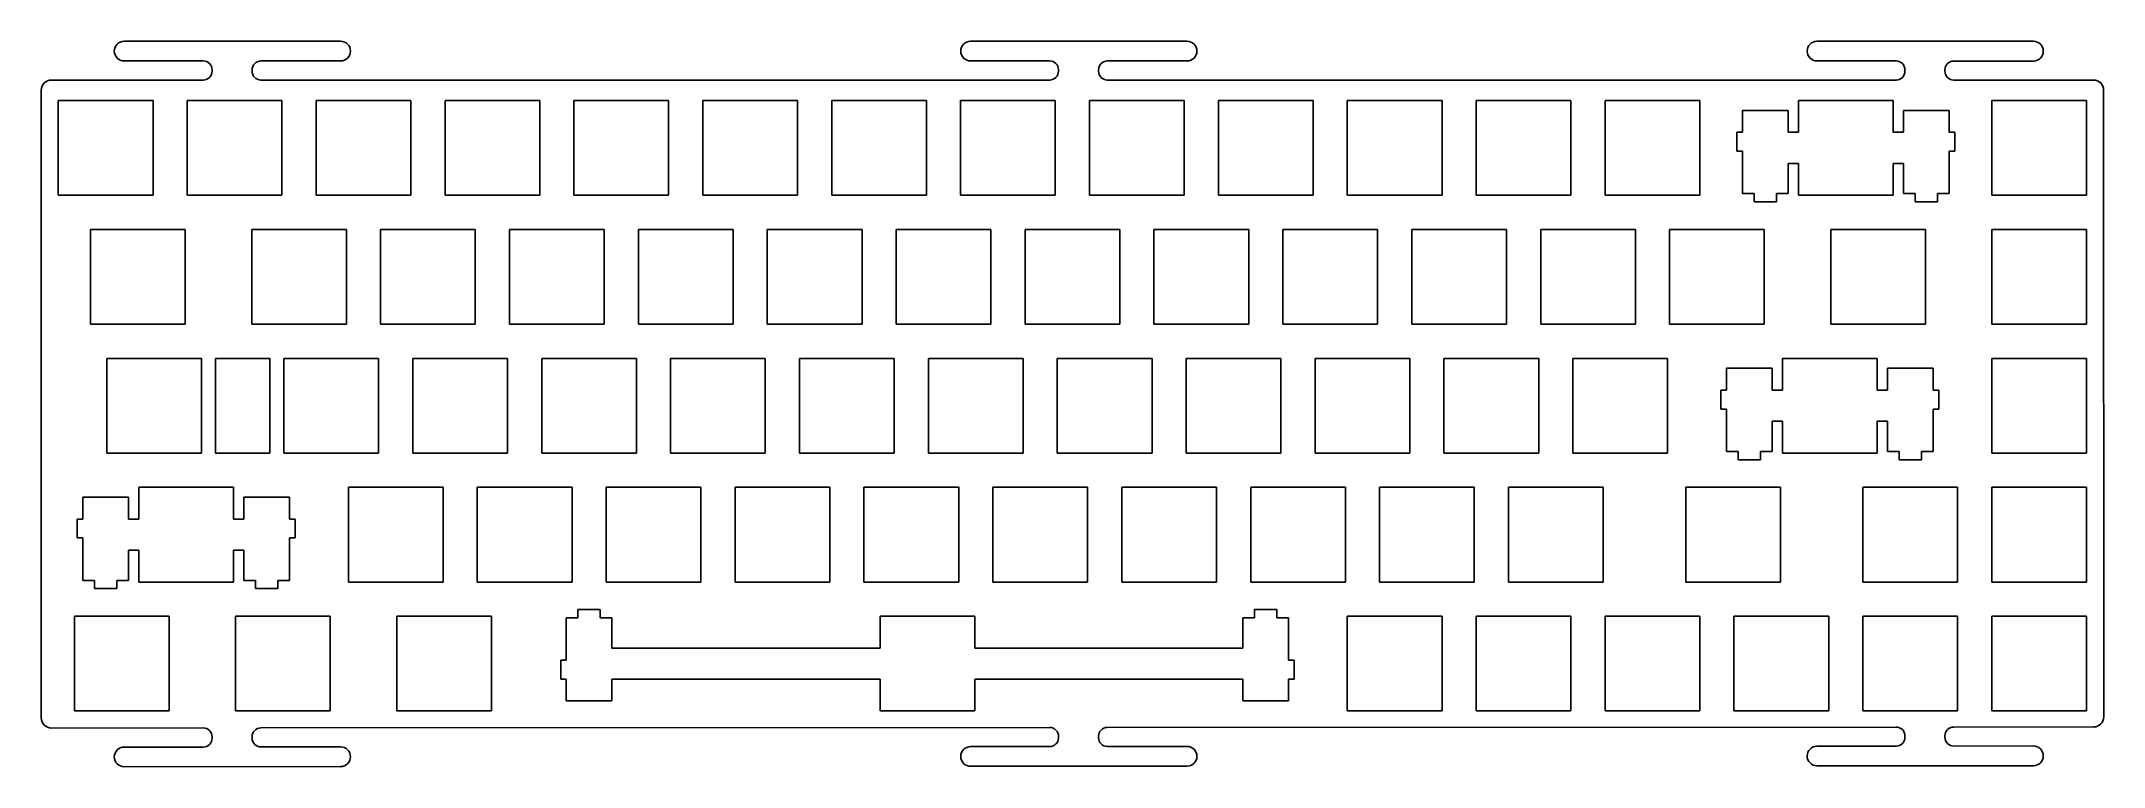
# Model space of a CAD drawing. Header units: millimetres. Extents: x 394 to 699, y 127 to 234.
import ezdxf

# ---------------------------------------------------------------- set-up
doc = ezdxf.new("R2010")
doc.units = ezdxf.units.MM
doc.header["$MEASUREMENT"] = 0

msp = doc.modelspace()

# ---------------------------------------------------------------- linework, layer by layer
at = {"linetype": 'Continuous'}
for p, q in [((405.17, 232.56), (405.17, 232.56)), ((406.62, 234.01), (438.62, 234.01)), ((440.07, 232.56), (440.07, 232.55)), ((530.26, 232.56), (530.26, 232.56)), ((531.71, 234.01), (563.71, 234.01)), ((565.16, 232.56), (565.16, 232.55)), ((655.35, 232.56), (655.35, 232.56)), ((656.8, 234.01), (688.8, 234.01)), ((690.25, 232.56), (690.25, 232.54)), ((406.62, 231.11), (418.32, 231.11)), ((419.62, 229.81), (419.62, 229.59)), ((425.53, 229.8), (425.53, 229.59)), ((426.83, 231.1), (438.62, 231.1)), ((531.71, 231.11), (543.41, 231.11)), ((544.71, 229.81), (544.71, 229.59)), ((550.62, 229.8), (550.62, 229.59)), ((551.92, 231.1), (563.71, 231.1)), ((656.8, 231.11), (668.5, 231.1)), ((669.8, 229.8), (669.8, 229.58)), ((675.71, 229.79), (675.71, 229.58)), ((677.01, 231.09), (688.8, 231.09)), ((543.41, 228.29), (426.83, 228.29)), ((668.5, 228.28), (551.92, 228.29)), ((677.01, 228.28), (697.67, 228.29)), ((419.62, 131.04), (419.62, 131.25)), ((425.53, 131.05), (425.53, 131.26)), ((543.41, 132.62), (426.83, 132.56)), ((544.71, 131.1), (544.71, 131.32)), ((550.62, 131.11), (550.62, 131.32)), ((668.5, 132.69), (551.92, 132.62)), ((669.8, 131.17), (669.8, 131.39)), ((675.71, 131.18), (675.71, 131.39)), ((677.01, 132.69), (697.69, 132.7)), ((405.17, 128.27), (405.17, 128.27)), ((406.62, 129.72), (418.32, 129.73)), ((426.84, 129.75), (438.62, 129.75)), ((440.07, 128.29), (440.07, 128.3)), ((530.26, 128.33), (530.26, 128.33)), ((531.71, 129.79), (543.41, 129.8)), ((551.93, 129.81), (563.71, 129.82)), ((565.16, 128.35), (565.16, 128.37)), ((655.35, 128.41), (655.35, 128.41)), ((656.8, 129.86), (668.5, 129.87)), ((677.02, 129.88), (688.8, 129.89)), ((690.25, 128.42), (690.25, 128.44)), ((406.62, 126.82), (438.62, 126.84)), ((531.71, 126.88), (563.71, 126.9)), ((656.8, 126.96), (688.8, 126.97))]:
    msp.add_line(p, q, dxfattribs=at)
at = {"color": 0}
for p, q in [((394.37, 134.04), (394.37, 226.79)), ((395.87, 228.29), (418.32, 228.29)), ((699.17, 226.79), (699.19, 134.2)), ((396.89, 225.26), (410.89, 225.26)), ((396.89, 211.27), (396.89, 225.26)), ((410.89, 225.26), (410.89, 211.27)), ((415.94, 225.26), (429.94, 225.26)), ((415.94, 211.27), (415.94, 225.26)), ((429.94, 225.26), (429.94, 211.27)), ((434.99, 225.26), (448.99, 225.26)), ((434.99, 211.27), (434.99, 225.26)), ((448.99, 225.26), (448.99, 211.27)), ((454.04, 225.26), (468.04, 225.26)), ((454.04, 211.27), (454.04, 225.26)), ((468.04, 225.26), (468.04, 211.27)), ((473.09, 225.26), (487.09, 225.26)), ((473.09, 211.27), (473.09, 225.26)), ((487.09, 225.26), (487.09, 211.27)), ((492.14, 225.26), (506.14, 225.26)), ((492.14, 211.27), (492.14, 225.26)), ((506.14, 225.26), (506.14, 211.27)), ((511.19, 225.26), (525.19, 225.26)), ((511.19, 211.27), (511.19, 225.26)), ((525.19, 225.26), (525.19, 211.27)), ((530.24, 225.26), (544.24, 225.26)), ((530.24, 211.27), (530.24, 225.26)), ((544.24, 225.26), (544.24, 211.27)), ((549.29, 225.26), (563.29, 225.26)), ((549.29, 211.27), (549.29, 225.26)), ((563.29, 225.26), (563.29, 211.27)), ((568.34, 225.26), (582.34, 225.26)), ((568.34, 211.27), (568.34, 225.26)), ((582.34, 225.26), (582.34, 211.27)), ((587.39, 225.26), (601.39, 225.26)), ((587.39, 211.27), (587.39, 225.26)), ((601.39, 225.26), (601.39, 211.27)), ((606.44, 225.26), (620.44, 225.26)), ((606.44, 211.27), (606.44, 225.26)), ((620.44, 225.26), (620.44, 211.27)), ((625.49, 225.26), (639.49, 225.26)), ((625.49, 211.27), (625.49, 225.26)), ((639.49, 225.26), (639.49, 211.27)), ((652.54, 223.79), (645.79, 223.79)), ((645.79, 223.79), (645.79, 220.56)), ((652.54, 220.56), (652.54, 223.79)), ((654.07, 225.26), (654.07, 220.56)), ((668.07, 225.26), (654.07, 225.26)), ((668.07, 220.56), (668.07, 225.26)), ((676.34, 223.79), (669.59, 223.79)), ((669.59, 223.79), (669.59, 220.56)), ((676.34, 220.56), (676.34, 223.79)), ((682.64, 225.26), (696.64, 225.26)), ((682.64, 211.27), (682.64, 225.26)), ((696.64, 225.26), (696.64, 211.27)), ((645.79, 220.56), (644.97, 220.56)), ((644.97, 220.56), (644.97, 217.76)), ((654.07, 220.56), (652.54, 220.56)), ((669.59, 220.56), (668.07, 220.56)), ((677.17, 220.56), (676.34, 220.56)), ((677.17, 217.76), (677.17, 220.56)), ((644.97, 217.76), (645.79, 217.76)), ((645.79, 217.76), (645.79, 211.5)), ((676.34, 211.5), (676.34, 217.76)), ((676.34, 217.76), (677.17, 217.76)), ((652.54, 211.5), (652.54, 215.96)), ((652.54, 215.96), (654.07, 215.96)), ((654.07, 215.96), (654.07, 211.27)), ((668.07, 211.27), (668.07, 215.96)), ((668.07, 215.96), (669.59, 215.96)), ((669.59, 215.96), (669.59, 211.5)), ((410.89, 211.27), (396.89, 211.27)), ((429.94, 211.27), (415.94, 211.27)), ((448.99, 211.27), (434.99, 211.27)), ((468.04, 211.27), (454.04, 211.27)), ((487.09, 211.27), (473.09, 211.27)), ((506.14, 211.27), (492.14, 211.27)), ((525.19, 211.27), (511.19, 211.27)), ((544.24, 211.27), (530.24, 211.27)), ((563.29, 211.27), (549.29, 211.27)), ((582.34, 211.27), (568.34, 211.27)), ((601.39, 211.27), (587.39, 211.27)), ((620.44, 211.27), (606.44, 211.27)), ((639.49, 211.27), (625.49, 211.27)), ((645.79, 211.5), (647.52, 211.5)), ((647.52, 211.5), (647.52, 210.29)), ((650.82, 210.29), (650.82, 211.5)), ((650.82, 211.5), (652.54, 211.5)), ((654.07, 211.27), (668.07, 211.27)), ((669.59, 211.5), (671.32, 211.5)), ((671.32, 211.5), (671.32, 210.29)), ((674.62, 210.29), (674.62, 211.5)), ((674.62, 211.5), (676.34, 211.5)), ((696.64, 211.27), (682.64, 211.27)), ((647.52, 210.29), (650.82, 210.29)), ((671.32, 210.29), (674.62, 210.29)), ((401.66, 206.21), (415.66, 206.21)), ((401.66, 192.22), (401.66, 206.21)), ((415.66, 206.21), (415.66, 192.22)), ((425.47, 206.21), (439.47, 206.21)), ((425.47, 192.22), (425.47, 206.21)), ((439.47, 206.21), (439.47, 192.22)), ((444.52, 206.21), (458.52, 206.21)), ((444.52, 192.22), (444.52, 206.21)), ((458.52, 206.21), (458.52, 192.22)), ((463.57, 206.21), (477.57, 206.21)), ((463.57, 192.22), (463.57, 206.21)), ((477.57, 206.21), (477.57, 192.22)), ((482.62, 206.21), (496.62, 206.21)), ((482.62, 192.22), (482.62, 206.21)), ((496.62, 206.21), (496.62, 192.22)), ((501.67, 206.21), (515.67, 206.21)), ((501.67, 192.22), (501.67, 206.21)), ((515.67, 206.21), (515.67, 192.22)), ((520.72, 206.21), (534.72, 206.21)), ((520.72, 192.22), (520.72, 206.21)), ((534.72, 206.21), (534.72, 192.22)), ((539.77, 206.21), (553.77, 206.21)), ((539.77, 192.22), (539.77, 206.21)), ((553.77, 206.21), (553.77, 192.22)), ((558.82, 206.21), (572.82, 206.21)), ((558.82, 192.22), (558.82, 206.21)), ((572.82, 206.21), (572.82, 192.22)), ((577.87, 206.21), (591.87, 206.21)), ((577.87, 192.22), (577.87, 206.21)), ((591.87, 206.21), (591.87, 192.22)), ((596.92, 206.21), (610.92, 206.21)), ((596.92, 192.22), (596.92, 206.21)), ((610.92, 206.21), (610.92, 192.22)), ((615.97, 206.21), (629.97, 206.21)), ((615.97, 192.22), (615.97, 206.21)), ((629.97, 206.21), (629.97, 192.22)), ((635.02, 206.21), (649.02, 206.21)), ((635.02, 192.22), (635.02, 206.21)), ((649.02, 206.21), (649.02, 192.22)), ((658.83, 206.21), (672.83, 206.21)), ((658.83, 192.22), (658.83, 206.21)), ((672.83, 206.21), (672.83, 192.22)), ((682.64, 206.21), (696.64, 206.21)), ((682.64, 192.22), (682.64, 206.21)), ((696.64, 206.21), (696.64, 192.22)), ((415.66, 192.22), (401.66, 192.22)), ((439.47, 192.22), (425.47, 192.22)), ((458.52, 192.22), (444.52, 192.22)), ((477.57, 192.22), (463.57, 192.22)), ((496.62, 192.22), (482.62, 192.22)), ((515.67, 192.22), (501.67, 192.22)), ((534.72, 192.22), (520.72, 192.22)), ((553.77, 192.22), (539.77, 192.22)), ((572.82, 192.22), (558.82, 192.22)), ((591.87, 192.22), (577.87, 192.22)), ((610.92, 192.22), (596.92, 192.22)), ((629.97, 192.22), (615.97, 192.22)), ((649.02, 192.22), (635.02, 192.22)), ((672.83, 192.22), (658.83, 192.22)), ((696.64, 192.22), (682.64, 192.22)), ((404.04, 187.16), (418.04, 187.16)), ((404.04, 173.17), (404.04, 187.16)), ((418.04, 187.16), (418.04, 173.17)), ((430.23, 187.16), (444.23, 187.16)), ((430.23, 173.17), (430.23, 187.16)), ((444.23, 187.16), (444.23, 173.17)), ((449.28, 187.16), (463.28, 187.16)), ((449.28, 173.17), (449.28, 187.16)), ((463.28, 187.16), (463.28, 173.17)), ((468.33, 187.16), (482.33, 187.16)), ((468.33, 173.17), (468.33, 187.16)), ((482.33, 187.16), (482.33, 173.17)), ((487.38, 187.16), (501.38, 187.16)), ((487.38, 173.17), (487.38, 187.16)), ((501.38, 187.16), (501.38, 173.17)), ((506.43, 187.16), (520.43, 187.16)), ((506.43, 173.17), (506.43, 187.16)), ((520.43, 187.16), (520.43, 173.17)), ((525.48, 187.16), (539.48, 187.16)), ((525.48, 173.17), (525.48, 187.16)), ((539.48, 187.16), (539.48, 173.17)), ((544.53, 187.16), (558.53, 187.16)), ((544.53, 173.17), (544.53, 187.16)), ((558.53, 187.16), (558.53, 173.17)), ((563.58, 187.16), (577.58, 187.16)), ((563.58, 173.17), (563.58, 187.16)), ((577.58, 187.16), (577.58, 173.17)), ((582.63, 187.16), (596.63, 187.16)), ((582.63, 173.17), (582.63, 187.16)), ((596.63, 187.16), (596.63, 173.17)), ((601.68, 187.16), (615.68, 187.16)), ((601.68, 173.17), (601.68, 187.16)), ((615.68, 187.16), (615.68, 173.17)), ((620.73, 187.16), (634.73, 187.16)), ((620.73, 173.17), (620.73, 187.16)), ((634.73, 187.16), (634.73, 173.17)), ((651.69, 187.16), (651.69, 182.46)), ((665.69, 187.16), (651.69, 187.16)), ((665.69, 182.46), (665.69, 187.16)), ((682.64, 187.16), (696.64, 187.16)), ((682.64, 173.17), (682.64, 187.16)), ((696.64, 187.16), (696.64, 173.17)), ((650.16, 185.69), (643.41, 185.69)), ((643.41, 185.69), (643.41, 182.46)), ((650.16, 182.46), (650.16, 185.69)), ((673.96, 185.69), (667.21, 185.69)), ((667.21, 185.69), (667.21, 182.46)), ((673.96, 182.46), (673.96, 185.69)), ((643.41, 182.46), (642.59, 182.46)), ((642.59, 182.46), (642.59, 179.66)), ((651.69, 182.46), (650.16, 182.46)), ((667.21, 182.46), (665.69, 182.46)), ((674.79, 182.46), (673.96, 182.46)), ((674.79, 179.66), (674.79, 182.46)), ((642.59, 179.66), (643.41, 179.66)), ((643.41, 179.66), (643.41, 173.4)), ((650.16, 173.4), (650.16, 177.86)), ((650.16, 177.86), (651.69, 177.86)), ((651.69, 177.86), (651.69, 173.17)), ((665.69, 173.17), (665.69, 177.86)), ((665.69, 177.86), (667.21, 177.86)), ((667.21, 177.86), (667.21, 173.4)), ((673.96, 173.4), (673.96, 179.66)), ((673.96, 179.66), (674.79, 179.66)), ((418.04, 173.17), (404.04, 173.17)), ((444.23, 173.17), (430.23, 173.17)), ((463.28, 173.17), (449.28, 173.17)), ((482.33, 173.17), (468.33, 173.17)), ((501.38, 173.17), (487.38, 173.17)), ((520.43, 173.17), (506.43, 173.17)), ((539.48, 173.17), (525.48, 173.17)), ((558.53, 173.17), (544.53, 173.17)), ((577.58, 173.17), (563.58, 173.17)), ((596.63, 173.17), (582.63, 173.17)), ((615.68, 173.17), (601.68, 173.17)), ((634.73, 173.17), (620.73, 173.17)), ((643.41, 173.4), (645.14, 173.4)), ((645.14, 173.4), (645.14, 172.19)), ((645.14, 172.19), (648.44, 172.19)), ((648.44, 172.19), (648.44, 173.4)), ((648.44, 173.4), (650.16, 173.4)), ((651.69, 173.17), (665.69, 173.17)), ((667.21, 173.4), (668.94, 173.4)), ((668.94, 173.4), (668.94, 172.19)), ((668.94, 172.19), (672.24, 172.19)), ((672.24, 172.19), (672.24, 173.4)), ((672.24, 173.4), (673.96, 173.4)), ((696.64, 173.17), (682.64, 173.17)), ((408.8, 168.11), (408.8, 163.41)), ((422.8, 168.11), (408.8, 168.11)), ((422.8, 163.41), (422.8, 168.11)), ((439.76, 168.11), (453.76, 168.11)), ((439.76, 154.11), (439.76, 168.11)), ((453.76, 168.11), (453.76, 154.11)), ((458.81, 168.11), (472.81, 168.11)), ((458.81, 154.11), (458.81, 168.11)), ((472.81, 168.11), (472.81, 154.11)), ((477.86, 168.11), (491.86, 168.11)), ((477.86, 154.11), (477.86, 168.11)), ((491.86, 168.11), (491.86, 154.11)), ((496.91, 168.11), (510.91, 168.11)), ((496.91, 154.11), (496.91, 168.11)), ((510.91, 168.11), (510.91, 154.11)), ((515.96, 168.11), (529.96, 168.11)), ((515.96, 154.11), (515.96, 168.11)), ((529.96, 168.11), (529.96, 154.11)), ((535.01, 168.11), (549.01, 168.11)), ((535.01, 154.11), (535.01, 168.11)), ((549.01, 168.11), (549.01, 154.11)), ((554.06, 168.11), (568.06, 168.11)), ((554.06, 154.11), (554.06, 168.11)), ((568.06, 168.11), (568.06, 154.11)), ((573.11, 168.11), (587.11, 168.11)), ((573.11, 154.11), (573.11, 168.11)), ((587.11, 168.11), (587.11, 154.11)), ((592.16, 168.11), (606.16, 168.11)), ((592.16, 154.11), (592.16, 168.11)), ((606.16, 168.11), (606.16, 154.11)), ((611.21, 168.11), (625.21, 168.11)), ((611.21, 154.11), (611.21, 168.11)), ((625.21, 168.11), (625.21, 154.11)), ((637.4, 168.11), (651.4, 168.11)), ((637.4, 154.11), (637.4, 168.11)), ((651.4, 168.11), (651.4, 154.11)), ((663.59, 168.11), (677.59, 168.11)), ((663.59, 154.11), (663.59, 168.11)), ((677.59, 168.11), (677.59, 154.11)), ((682.64, 168.11), (696.64, 168.11)), ((682.64, 154.11), (682.64, 168.11)), ((696.64, 168.11), (696.64, 154.11)), ((407.27, 166.64), (400.53, 166.64)), ((400.53, 166.64), (400.53, 163.41)), ((407.27, 163.41), (407.27, 166.64)), ((431.07, 166.64), (424.33, 166.64)), ((424.33, 166.64), (424.33, 163.41)), ((431.07, 163.41), (431.07, 166.64)), ((400.53, 163.41), (399.7, 163.41)), ((399.7, 163.41), (399.7, 160.62)), ((408.8, 163.41), (407.27, 163.41)), ((424.33, 163.41), (422.8, 163.41)), ((431.9, 163.41), (431.07, 163.41)), ((431.9, 160.62), (431.9, 163.41)), ((399.7, 160.62), (400.53, 160.62)), ((400.53, 160.62), (400.53, 154.35)), ((407.27, 154.35), (407.27, 158.81)), ((407.27, 158.81), (408.8, 158.81)), ((408.8, 158.81), (408.8, 154.11)), ((422.8, 154.11), (422.8, 158.81)), ((422.8, 158.81), (424.33, 158.81)), ((424.33, 158.81), (424.33, 154.35)), ((431.07, 154.35), (431.07, 160.62)), ((431.07, 160.62), (431.9, 160.62)), ((400.53, 154.35), (402.25, 154.35)), ((402.25, 154.35), (402.25, 153.14)), ((402.25, 153.14), (405.55, 153.14)), ((405.55, 153.14), (405.55, 154.35)), ((405.55, 154.35), (407.27, 154.35)), ((408.8, 154.11), (422.8, 154.11)), ((424.33, 154.35), (426.05, 154.35)), ((426.05, 154.35), (426.05, 153.14)), ((426.05, 153.14), (429.35, 153.14)), ((429.35, 153.14), (429.35, 154.35)), ((429.35, 154.35), (431.07, 154.35)), ((453.76, 154.11), (439.76, 154.11)), ((472.81, 154.11), (458.81, 154.11)), ((491.86, 154.11), (477.86, 154.11)), ((510.91, 154.11), (496.91, 154.11)), ((529.96, 154.11), (515.96, 154.11)), ((549.01, 154.11), (535.01, 154.11)), ((568.06, 154.11), (554.06, 154.11)), ((587.11, 154.11), (573.11, 154.11)), ((606.16, 154.11), (592.16, 154.11)), ((625.21, 154.11), (611.21, 154.11)), ((651.4, 154.11), (637.4, 154.11)), ((677.59, 154.11), (663.59, 154.11)), ((696.64, 154.11), (682.64, 154.11)), ((476.99, 150.03), (473.69, 150.03)), ((473.69, 150.03), (473.69, 148.83)), ((476.99, 148.83), (476.99, 150.03)), ((576.99, 150.03), (573.69, 150.03)), ((573.69, 150.03), (573.69, 148.83)), ((576.99, 148.83), (576.99, 150.03)), ((399.28, 149.06), (413.27, 149.06)), ((399.28, 135.06), (399.28, 149.06)), ((413.27, 149.06), (413.27, 135.06)), ((423.09, 149.06), (437.09, 149.06)), ((423.09, 135.06), (423.09, 149.06)), ((437.09, 149.06), (437.09, 135.06)), ((446.9, 149.06), (460.9, 149.06)), ((446.9, 135.06), (446.9, 149.06)), ((460.9, 149.06), (460.9, 135.06)), ((473.69, 148.83), (471.96, 148.83)), ((471.96, 148.83), (471.96, 142.56)), ((478.71, 148.83), (476.99, 148.83)), ((478.71, 144.36), (478.71, 148.83)), ((532.34, 149.06), (518.34, 149.06)), ((518.34, 149.06), (518.34, 144.36)), ((532.34, 144.36), (532.34, 149.06)), ((573.69, 148.83), (571.96, 148.83)), ((571.96, 148.83), (571.96, 144.36)), ((578.71, 148.83), (576.99, 148.83)), ((578.71, 142.56), (578.71, 148.83)), ((587.39, 149.06), (601.39, 149.06)), ((587.39, 135.06), (587.39, 149.06)), ((601.39, 149.06), (601.39, 135.06)), ((606.44, 149.06), (620.44, 149.06)), ((606.44, 135.06), (606.44, 149.06)), ((620.44, 149.06), (620.44, 135.06)), ((625.49, 149.06), (639.49, 149.06)), ((625.49, 135.06), (625.49, 149.06)), ((639.49, 149.06), (639.49, 135.06)), ((644.54, 149.06), (658.54, 149.06)), ((644.54, 135.06), (644.54, 149.06)), ((658.54, 149.06), (658.54, 135.06)), ((663.59, 149.06), (677.59, 149.06)), ((663.59, 135.06), (663.59, 149.06)), ((677.59, 149.06), (677.59, 135.06)), ((682.64, 149.06), (696.64, 149.06)), ((682.64, 135.06), (682.64, 149.06)), ((696.64, 149.06), (696.64, 135.06)), ((518.34, 144.36), (478.71, 144.36)), ((571.96, 144.36), (532.34, 144.36)), ((471.96, 142.56), (471.14, 142.56)), ((471.14, 142.56), (471.14, 139.77)), ((579.54, 142.56), (578.71, 142.56)), ((579.54, 139.77), (579.54, 142.56)), ((471.14, 139.77), (471.96, 139.77)), ((471.96, 139.77), (471.96, 136.54)), ((478.71, 136.54), (478.71, 139.77)), ((478.71, 139.77), (518.34, 139.77)), ((518.34, 139.77), (518.34, 135.06)), ((532.34, 135.06), (532.34, 139.77)), ((532.34, 139.77), (571.96, 139.77)), ((571.96, 139.77), (571.96, 136.54)), ((578.71, 136.54), (578.71, 139.77)), ((578.71, 139.77), (579.54, 139.77)), ((413.27, 135.06), (399.28, 135.06)), ((437.09, 135.06), (423.09, 135.06)), ((460.9, 135.06), (446.9, 135.06)), ((471.96, 136.54), (478.71, 136.54)), ((518.34, 135.06), (532.34, 135.06)), ((571.96, 136.54), (578.71, 136.54)), ((601.39, 135.06), (587.39, 135.06)), ((620.44, 135.06), (606.44, 135.06)), ((639.49, 135.06), (625.49, 135.06)), ((658.54, 135.06), (644.54, 135.06)), ((677.59, 135.06), (663.59, 135.06)), ((696.64, 135.06), (682.64, 135.06)), ((395.87, 132.54), (418.32, 132.55))]:
    msp.add_line(p, q, dxfattribs=at)
msp.add_lwpolyline([(420.14, 187.16), (428.14, 187.16), (428.14, 173.17), (420.14, 173.17)], close=True)
at = {"linetype": 'Continuous'}
for centre, radius, start, end in [((406.62, 232.56), 1.45, 90, 180), ((406.62, 232.56), 1.45, 180, 269.9597), ((438.62, 232.56), 1.45, 0, 90), ((438.62, 232.55), 1.45, 270, 0), ((531.71, 232.56), 1.45, 90, 180), ((531.71, 232.56), 1.45, 180, 269.9597), ((563.71, 232.56), 1.45, 0, 90), ((563.71, 232.55), 1.45, 270, 0), ((656.8, 232.56), 1.45, 90, 180), ((656.8, 232.56), 1.45, 180, 269.9597), ((688.8, 232.56), 1.45, 0, 90), ((688.8, 232.54), 1.45, 270, 0), ((418.32, 229.81), 1.3, 0, 89.9597), ((418.32, 229.59), 1.3, 270, 0), ((426.83, 229.8), 1.3, 90, 180), ((426.83, 229.59), 1.3, 180, 270), ((543.41, 229.81), 1.3, 0, 89.9597), ((543.41, 229.59), 1.3, 270, 0), ((551.92, 229.8), 1.3, 90, 180), ((551.92, 229.59), 1.3, 180, 269.9962), ((668.5, 229.8), 1.3, 0, 89.9597), ((668.5, 229.58), 1.3, 269.9962, 0), ((677.01, 229.79), 1.3, 90, 180), ((677.01, 229.58), 1.3, 180, 270.0195), ((697.67, 226.79), 1.5, 0.01, 90.0195), ((697.69, 134.2), 1.5, 270.01, 0.01), ((418.32, 131.25), 1.3, 0.0296, 90.0296), ((426.83, 131.26), 1.3, 90.0296, 180.0296), ((543.41, 131.32), 1.3, 0.0296, 90.0296), ((543.41, 131.1), 1.3, 270.0699, 0.0296), ((551.92, 131.32), 1.3, 90.0334, 180.0296), ((551.92, 131.11), 1.3, 180.0296, 270.0296), ((668.5, 131.39), 1.3, 0.0296, 90.0334), ((668.5, 131.17), 1.3, 270.0699, 0.0296), ((677.01, 131.39), 1.3, 90.01, 180.0296), ((677.01, 131.18), 1.3, 180.0296, 270.0296), ((406.62, 128.27), 1.45, 90.0699, 180.0296), ((406.62, 128.27), 1.45, 180.0296, 270.0296), ((418.32, 131.03), 1.3, 270.0699, 0.0296), ((426.83, 131.05), 1.3, 180.0296, 270.0296), ((438.62, 128.3), 1.45, 0.0296, 90.0296), ((438.62, 128.29), 1.45, 270.0296, 0.0296), ((531.71, 128.34), 1.45, 90.0699, 180.0296), ((531.71, 128.33), 1.45, 180.0296, 270.0296), ((563.71, 128.37), 1.45, 0.0296, 90.0296), ((563.71, 128.35), 1.45, 270.0296, 0.0296), ((656.8, 128.41), 1.45, 90.0699, 180.0296), ((656.8, 128.41), 1.45, 180.0296, 270.0296), ((688.8, 128.44), 1.45, 0.0296, 90.0296), ((688.8, 128.42), 1.45, 270.0296, 0.0296)]:
    msp.add_arc(centre, radius, start, end, dxfattribs=at)
at = {"color": 0}
for centre, start, end in [((395.87, 226.79), 90, 180), ((395.87, 134.04), 180, 270.0296)]:
    msp.add_arc(centre, 1.5, start, end, dxfattribs=at)

doc.saveas('drawing.dxf')
